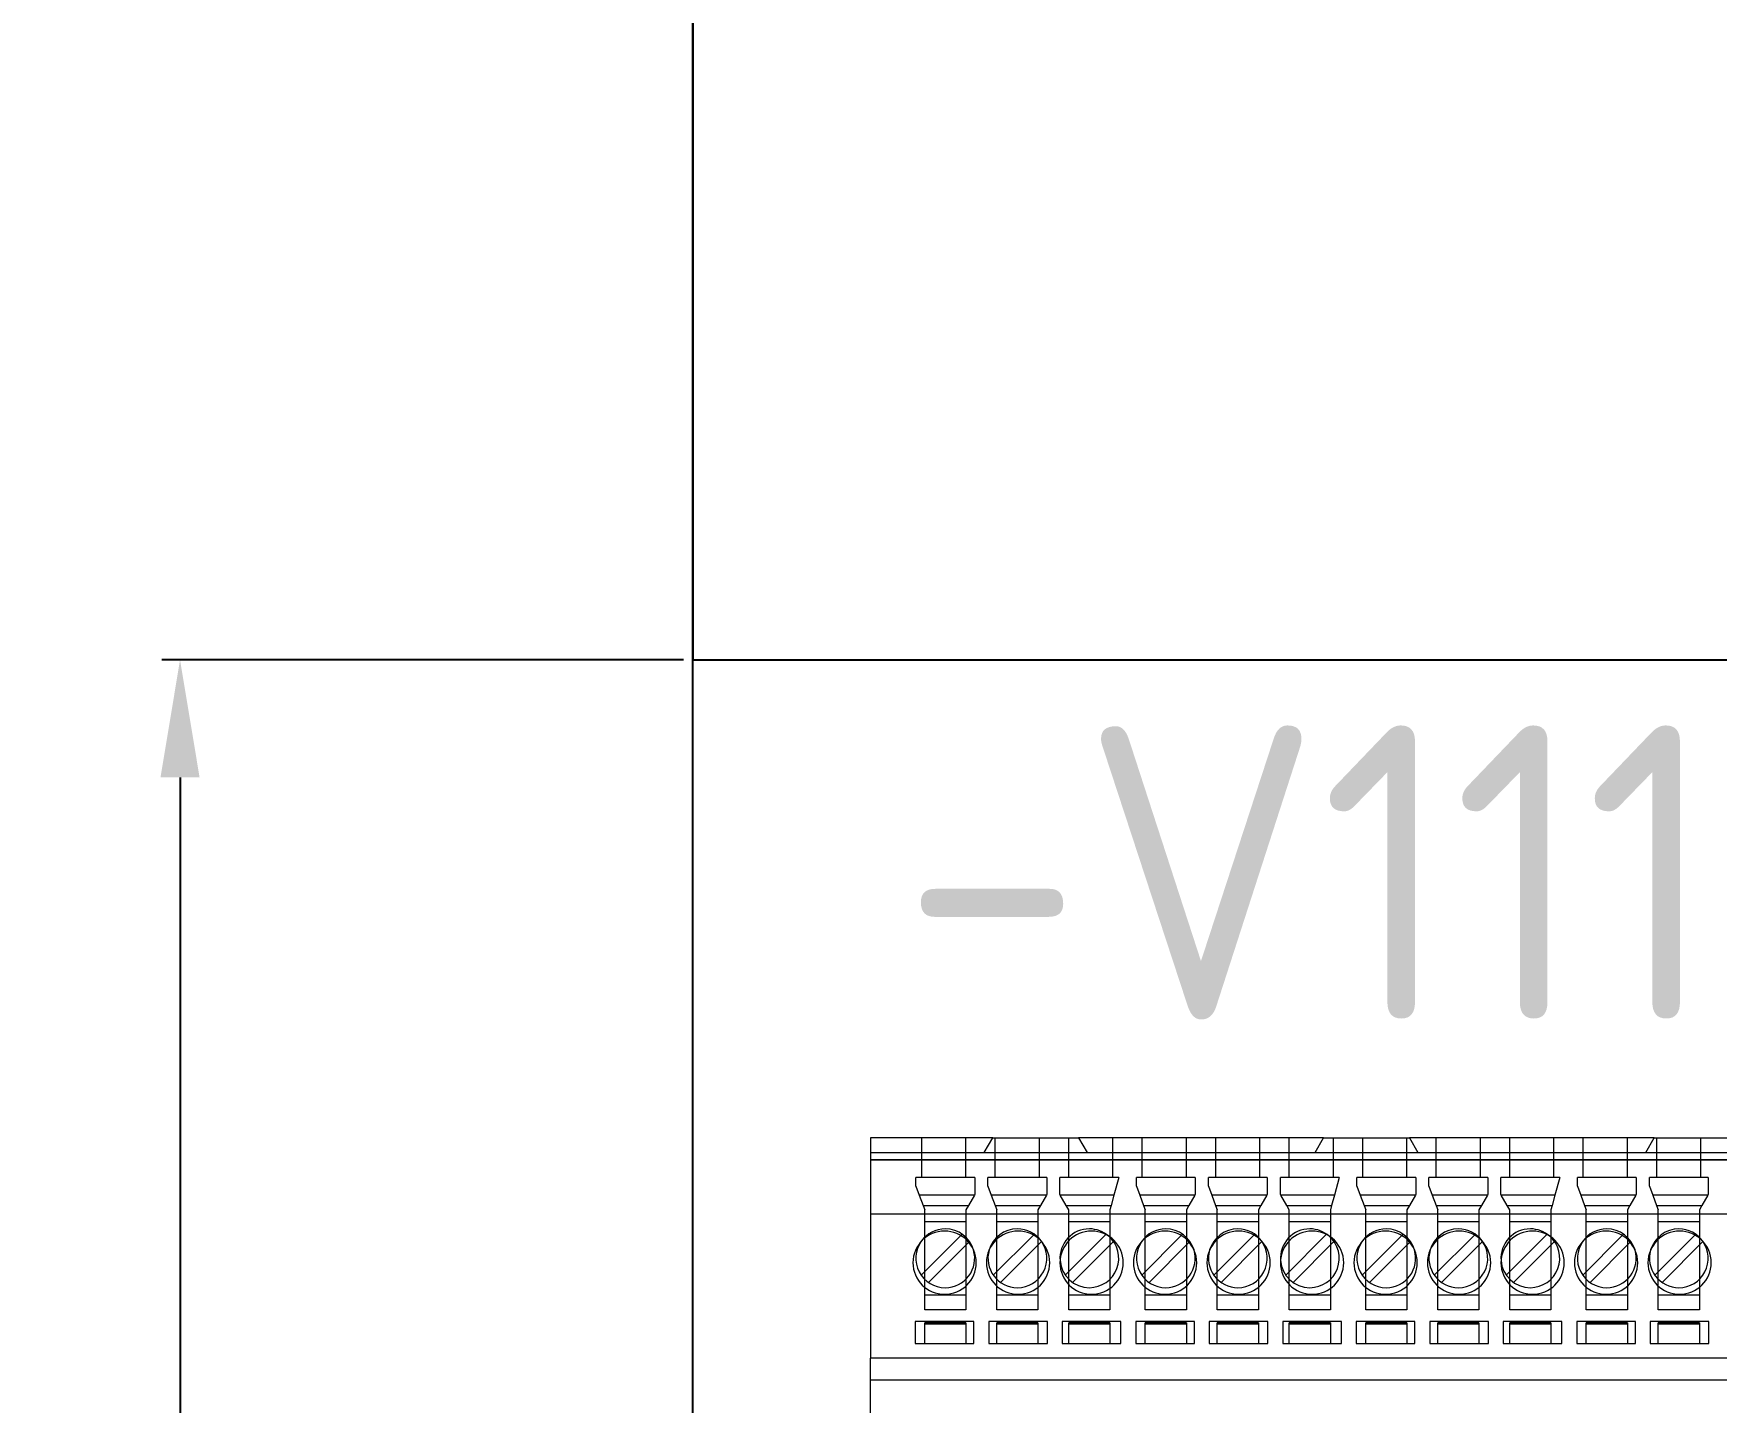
# Model space of a CAD drawing. Header units: millimetres. Extents: x 42151 to 59780, y 37376 to 44547.
# Drawn here: x 47088.7 to 47203.2, y 43234.2 to 43327.3 of the extents above; entities that cross this region are included whole.
import ezdxf
from ezdxf.enums import TextEntityAlignment as Align

# ---------------------------------------------------------------- set-up
doc = ezdxf.new("R2010")
doc.units = ezdxf.units.MM
doc.set_wipeout_variables(frame=1)
doc.layers.add('! NO PLOT !', color=7, linetype='Continuous', true_color=0xff75dd, plot=False)
doc.layers.add('000-PI-Oprema', color=30, linetype='Continuous', lineweight=5)
for name, color, linetype in [('000-PI_TEXT', 7, 'Continuous'), ('002-PI-Kabelska kanalica', 150, 'Continuous'), ('SI-Ormari', 51, 'Continuous')]:
    doc.layers.add(name, color=color, linetype=linetype)
doc.styles.add('PI0', font='isocpeur.ttf', dxfattribs={"width": 0.9})
doc.styles.get("Standard").update_dxf_attribs({"font": 'arial.ttf'})
doc.dimstyles.new('ISO-25-lb', dxfattribs={"dimtxt": 8, "dimasz": 8, "dimexe": 1.25, "dimexo": 0.625, "dimtad": 1, "dimtxsty": 'Standard', "dimcen": 5, "dimadec": 0, "dimazin": 0, "dimtfac": 1, "dimtmove": 0, "dimatfit": 3, "dimfxl": 1, "dimarcsym": 0})

# ---------------------------------------------------------------- blocks, each defined once
blk = doc.blocks.new('*U136')
at = {"layer": '002-PI-Kabelska kanalica'}
blk.add_line((60, -100), (60, 1630), dxfattribs=at)
blk = doc.blocks.new('*D103')
at = {"layer": '! NO PLOT !', "color": 0, "linetype": 'Continuous', "lineweight": -2, "ltscale": 0.25, "transparency": 16777216}
for p, q in [((47132.9, 43284.75), (47097.39, 43284.75)), ((47098.64, 43276.75), (47098.64, 43152.75)), ((47132.9, 43144.75), (47097.39, 43144.75))]:
    blk.add_line(p, q, dxfattribs=at)
at = {"layer": '! NO PLOT !', "color": 0, "ltscale": 0.25, "transparency": 16777216}
for points in [[(47097.31, 43276.75), (47099.97, 43276.75), (47098.64, 43284.75)], [(47097.31, 43152.75), (47099.97, 43152.75), (47098.64, 43144.75)]]:
    blk.add_solid(points, dxfattribs=at)
at = {"layer": 'Defpoints', "color": 0, "ltscale": 0.25, "transparency": 16777216}
for p in [(47133.53, 43284.75), (47098.64, 43144.75), (47133.53, 43144.75)]:
    blk.add_point(p, dxfattribs=at)
at = {"layer": '! NO PLOT !', "color": 0, "ltscale": 0.25, "transparency": 16777216, "insert": (47093.93, 43214.75), "char_height": 8, "attachment_point": 5, "rotation": 90}
blk.add_mtext('140', dxfattribs=at)
blk = doc.blocks.new('*U137')
at = {"layer": '002-PI-Kabelska kanalica'}
for p, q in [((40, -100), (40, 519)), ((-20, -100), (40, -100))]:
    blk.add_line(p, q, dxfattribs=at)
blk = doc.blocks.new('2954934 - phoenix contact')
blk.add_wipeout([(48846.96, 45365.19), (48936.96, 45365.19), (48936.96, 45290.19), (48895.96, 45290.19), (48895.96, 45287.69), (48887.96, 45287.69), (48887.96, 45290.19), (48846.96, 45290.19)])
at = {"layer": '000-PI-Oprema', "ltscale": 0.25}
for p, q in [((48846.96, 45365.19), (48846.96, 45364.19)), ((48846.96, 45365.19), (48846.96, 45365.19)), ((48855.29, 45365.19), (48846.96, 45365.19)), ((48850.46, 45365.19), (48850.46, 45365.19)), ((48850.46, 45362.49), (48850.46, 45365.19)), ((48853.46, 45365.19), (48853.46, 45365.19)), ((48853.46, 45362.49), (48853.46, 45365.19)), ((48854.71, 45364.19), (48855.29, 45365.19)), ((48855.29, 45365.19), (48855.29, 45365.19)), ((48855.29, 45365.19), (48861.13, 45365.19)), ((48855.46, 45365.19), (48855.46, 45365.19)), ((48855.46, 45362.49), (48855.46, 45365.19)), ((48858.46, 45365.19), (48858.46, 45365.19)), ((48858.46, 45362.49), (48858.46, 45365.19)), ((48860.46, 45365.19), (48860.46, 45365.19)), ((48860.46, 45362.49), (48860.46, 45365.19)), ((48861.13, 45365.19), (48861.13, 45365.19)), ((48877.79, 45365.19), (48861.13, 45365.19)), ((48861.13, 45365.19), (48861.71, 45364.19)), ((48863.46, 45365.19), (48863.46, 45365.19)), ((48863.46, 45362.49), (48863.46, 45365.19)), ((48865.46, 45365.19), (48865.46, 45365.19)), ((48865.46, 45362.49), (48865.46, 45365.19)), ((48868.46, 45365.19), (48868.46, 45365.19)), ((48868.46, 45362.49), (48868.46, 45365.19)), ((48870.46, 45365.19), (48870.46, 45365.19)), ((48870.46, 45362.49), (48870.46, 45365.19)), ((48873.46, 45365.19), (48873.46, 45365.19)), ((48873.46, 45362.49), (48873.46, 45365.19)), ((48875.46, 45365.19), (48875.46, 45365.19)), ((48875.46, 45362.49), (48875.46, 45365.19)), ((48877.21, 45364.19), (48877.79, 45365.19)), ((48877.79, 45365.19), (48877.79, 45365.19)), ((48877.79, 45365.19), (48883.63, 45365.19)), ((48878.46, 45365.19), (48878.46, 45365.19)), ((48878.46, 45362.49), (48878.46, 45365.19)), ((48880.46, 45365.19), (48880.46, 45365.19)), ((48880.46, 45362.49), (48880.46, 45365.19)), ((48883.46, 45365.19), (48883.46, 45365.19)), ((48883.46, 45362.49), (48883.46, 45365.19)), ((48883.63, 45365.19), (48883.63, 45365.19)), ((48900.29, 45365.19), (48883.63, 45365.19)), ((48883.63, 45365.19), (48884.21, 45364.19)), ((48885.46, 45365.19), (48885.46, 45365.19)), ((48885.46, 45362.49), (48885.46, 45365.19)), ((48888.46, 45365.19), (48888.46, 45365.19)), ((48888.46, 45362.49), (48888.46, 45365.19)), ((48890.46, 45365.19), (48890.46, 45365.19)), ((48890.46, 45362.49), (48890.46, 45365.19)), ((48893.46, 45365.19), (48893.46, 45365.19)), ((48893.46, 45362.49), (48893.46, 45365.19)), ((48895.46, 45365.19), (48895.46, 45365.19)), ((48895.46, 45362.49), (48895.46, 45365.19)), ((48898.46, 45365.19), (48898.46, 45365.19)), ((48898.46, 45362.49), (48898.46, 45365.19)), ((48899.71, 45364.19), (48900.29, 45365.19)), ((48900.29, 45365.19), (48900.29, 45365.19)), ((48900.29, 45365.19), (48906.13, 45365.19)), ((48900.46, 45365.19), (48900.46, 45365.19)), ((48900.46, 45362.49), (48900.46, 45365.19)), ((48903.46, 45365.19), (48903.46, 45365.19)), ((48903.46, 45362.49), (48903.46, 45365.19)), ((48846.96, 45364.19), (48846.96, 45363.69)), ((48846.96, 45364.19), (48846.96, 45364.19)), ((48846.96, 45364.19), (48936.96, 45364.19)), ((48846.96, 45363.69), (48846.96, 45359.99)), ((48846.96, 45363.69), (48846.96, 45363.69)), ((48846.96, 45363.69), (48936.96, 45363.69)), ((48846.96, 45363.69), (48936.96, 45363.69)), ((48936.96, 45363.69), (48846.96, 45363.69)), ((48854.71, 45364.19), (48854.71, 45364.19)), ((48861.71, 45364.19), (48861.71, 45364.19)), ((48877.21, 45364.19), (48877.21, 45364.19)), ((48884.21, 45364.19), (48884.21, 45364.19)), ((48899.71, 45364.19), (48899.71, 45364.19)), ((48850.06, 45361.89), (48850.06, 45362.49)), ((48850.46, 45362.49), (48850.06, 45362.49)), ((48850.06, 45362.49), (48850.06, 45362.49)), ((48853.46, 45362.49), (48850.46, 45362.49)), ((48850.46, 45362.49), (48850.46, 45362.49)), ((48850.46, 45362.49), (48850.46, 45362.49)), ((48850.46, 45362.49), (48850.46, 45362.49)), ((48853.46, 45362.49), (48853.46, 45362.49)), ((48854.06, 45362.49), (48853.46, 45362.49)), ((48853.46, 45362.49), (48853.46, 45362.49)), ((48853.46, 45362.49), (48853.46, 45362.49)), ((48854.06, 45362.49), (48854.06, 45361.33)), ((48854.06, 45362.49), (48854.06, 45362.49)), ((48854.96, 45361.89), (48854.96, 45362.49)), ((48855.46, 45362.49), (48854.96, 45362.49)), ((48854.96, 45362.49), (48854.96, 45362.49)), ((48855.46, 45362.49), (48855.46, 45362.49)), ((48858.46, 45362.49), (48855.46, 45362.49)), ((48855.46, 45362.49), (48855.46, 45362.49)), ((48855.46, 45362.49), (48855.46, 45362.49)), ((48858.46, 45362.49), (48858.46, 45362.49)), ((48858.96, 45362.49), (48858.46, 45362.49)), ((48858.46, 45362.49), (48858.46, 45362.49)), ((48858.46, 45362.49), (48858.46, 45362.49)), ((48858.96, 45362.49), (48858.96, 45361.33)), ((48858.96, 45362.49), (48858.96, 45362.49)), ((48859.86, 45361.33), (48859.86, 45362.49)), ((48860.46, 45362.49), (48859.86, 45362.49)), ((48859.86, 45362.49), (48859.86, 45362.49)), ((48860.46, 45362.49), (48860.46, 45362.49)), ((48863.46, 45362.49), (48860.46, 45362.49)), ((48860.46, 45362.49), (48860.46, 45362.49)), ((48860.46, 45362.49), (48860.46, 45362.49)), ((48863.46, 45362.49), (48863.46, 45362.49)), ((48863.86, 45362.49), (48863.46, 45362.49)), ((48863.46, 45362.49), (48863.46, 45362.49)), ((48863.46, 45362.49), (48863.46, 45362.49)), ((48863.86, 45362.49), (48863.53, 45361.29)), ((48863.86, 45362.49), (48863.86, 45362.49)), ((48865.06, 45361.89), (48865.06, 45362.49)), ((48865.46, 45362.49), (48865.06, 45362.49)), ((48865.06, 45362.49), (48865.06, 45362.49)), ((48865.46, 45362.49), (48865.46, 45362.49)), ((48865.46, 45362.49), (48865.46, 45362.49)), ((48868.46, 45362.49), (48865.46, 45362.49)), ((48865.46, 45362.49), (48865.46, 45362.49)), ((48868.46, 45362.49), (48868.46, 45362.49)), ((48869.06, 45362.49), (48868.46, 45362.49)), ((48868.46, 45362.49), (48868.46, 45362.49)), ((48868.46, 45362.49), (48868.46, 45362.49)), ((48869.06, 45362.49), (48869.06, 45361.33)), ((48869.06, 45362.49), (48869.06, 45362.49)), ((48869.96, 45361.89), (48869.96, 45362.49)), ((48870.46, 45362.49), (48869.96, 45362.49)), ((48869.96, 45362.49), (48869.96, 45362.49)), ((48870.46, 45362.49), (48870.46, 45362.49)), ((48870.46, 45362.49), (48870.46, 45362.49)), ((48873.46, 45362.49), (48870.46, 45362.49)), ((48870.46, 45362.49), (48870.46, 45362.49)), ((48873.46, 45362.49), (48873.46, 45362.49)), ((48873.96, 45362.49), (48873.46, 45362.49)), ((48873.46, 45362.49), (48873.46, 45362.49)), ((48873.46, 45362.49), (48873.46, 45362.49)), ((48873.96, 45362.49), (48873.96, 45361.33)), ((48873.96, 45362.49), (48873.96, 45362.49)), ((48874.86, 45361.33), (48874.86, 45362.49)), ((48875.46, 45362.49), (48874.86, 45362.49)), ((48874.86, 45362.49), (48874.86, 45362.49)), ((48875.46, 45362.49), (48875.46, 45362.49)), ((48875.46, 45362.49), (48875.46, 45362.49)), ((48878.46, 45362.49), (48875.46, 45362.49)), ((48875.46, 45362.49), (48875.46, 45362.49)), ((48878.46, 45362.49), (48878.46, 45362.49)), ((48878.86, 45362.49), (48878.46, 45362.49)), ((48878.46, 45362.49), (48878.46, 45362.49)), ((48878.46, 45362.49), (48878.46, 45362.49)), ((48878.86, 45362.49), (48878.53, 45361.29)), ((48878.86, 45362.49), (48878.86, 45362.49)), ((48880.06, 45361.89), (48880.06, 45362.49)), ((48880.46, 45362.49), (48880.06, 45362.49)), ((48880.06, 45362.49), (48880.06, 45362.49)), ((48883.46, 45362.49), (48880.46, 45362.49)), ((48880.46, 45362.49), (48880.46, 45362.49)), ((48880.46, 45362.49), (48880.46, 45362.49)), ((48880.46, 45362.49), (48880.46, 45362.49)), ((48883.46, 45362.49), (48883.46, 45362.49)), ((48884.06, 45362.49), (48883.46, 45362.49)), ((48883.46, 45362.49), (48883.46, 45362.49)), ((48883.46, 45362.49), (48883.46, 45362.49)), ((48884.06, 45362.49), (48884.06, 45361.33)), ((48884.06, 45362.49), (48884.06, 45362.49)), ((48884.96, 45361.89), (48884.96, 45362.49)), ((48885.46, 45362.49), (48884.96, 45362.49)), ((48884.96, 45362.49), (48884.96, 45362.49)), ((48885.46, 45362.49), (48885.46, 45362.49)), ((48885.46, 45362.49), (48885.46, 45362.49)), ((48888.46, 45362.49), (48885.46, 45362.49)), ((48885.46, 45362.49), (48885.46, 45362.49)), ((48888.46, 45362.49), (48888.46, 45362.49)), ((48888.96, 45362.49), (48888.46, 45362.49)), ((48888.46, 45362.49), (48888.46, 45362.49)), ((48888.46, 45362.49), (48888.46, 45362.49)), ((48888.96, 45362.49), (48888.96, 45361.33)), ((48888.96, 45362.49), (48888.96, 45362.49)), ((48889.86, 45361.33), (48889.86, 45362.49)), ((48890.46, 45362.49), (48889.86, 45362.49)), ((48889.86, 45362.49), (48889.86, 45362.49)), ((48890.46, 45362.49), (48890.46, 45362.49)), ((48890.46, 45362.49), (48890.46, 45362.49)), ((48893.46, 45362.49), (48890.46, 45362.49)), ((48890.46, 45362.49), (48890.46, 45362.49)), ((48893.46, 45362.49), (48893.46, 45362.49)), ((48893.86, 45362.49), (48893.46, 45362.49)), ((48893.46, 45362.49), (48893.46, 45362.49)), ((48893.46, 45362.49), (48893.46, 45362.49)), ((48893.86, 45362.49), (48893.53, 45361.29)), ((48893.86, 45362.49), (48893.86, 45362.49)), ((48895.06, 45361.89), (48895.06, 45362.49)), ((48895.46, 45362.49), (48895.06, 45362.49)), ((48895.06, 45362.49), (48895.06, 45362.49)), ((48895.46, 45362.49), (48895.46, 45362.49)), ((48898.46, 45362.49), (48895.46, 45362.49)), ((48895.46, 45362.49), (48895.46, 45362.49)), ((48895.46, 45362.49), (48895.46, 45362.49)), ((48898.46, 45362.49), (48898.46, 45362.49)), ((48899.06, 45362.49), (48898.46, 45362.49)), ((48898.46, 45362.49), (48898.46, 45362.49)), ((48898.46, 45362.49), (48898.46, 45362.49)), ((48899.06, 45362.49), (48899.06, 45361.33)), ((48899.06, 45362.49), (48899.06, 45362.49)), ((48899.96, 45361.89), (48899.96, 45362.49)), ((48900.46, 45362.49), (48899.96, 45362.49)), ((48899.96, 45362.49), (48899.96, 45362.49)), ((48900.46, 45362.49), (48900.46, 45362.49)), ((48900.46, 45362.49), (48900.46, 45362.49)), ((48903.46, 45362.49), (48900.46, 45362.49)), ((48900.46, 45362.49), (48900.46, 45362.49)), ((48903.46, 45362.49), (48903.46, 45362.49)), ((48903.96, 45362.49), (48903.46, 45362.49)), ((48903.46, 45362.49), (48903.46, 45362.49)), ((48903.46, 45362.49), (48903.46, 45362.49)), ((48903.96, 45362.49), (48903.96, 45361.33)), ((48903.96, 45362.49), (48903.96, 45362.49)), ((48850.06, 45361.89), (48850.29, 45361.29)), ((48850.06, 45361.89), (48850.06, 45361.89)), ((48854.04, 45361.29), (48850.29, 45361.29)), ((48850.29, 45361.29), (48850.29, 45361.29)), ((48850.29, 45361.29), (48850.55, 45360.59)), ((48854.04, 45361.29), (48853.63, 45360.59)), ((48854.06, 45361.33), (48854.04, 45361.29)), ((48854.04, 45361.29), (48854.04, 45361.29)), ((48854.06, 45361.33), (48854.06, 45361.33)), ((48854.96, 45361.89), (48855.19, 45361.29)), ((48854.96, 45361.89), (48854.96, 45361.89)), ((48855.19, 45361.29), (48855.45, 45360.59)), ((48855.19, 45361.29), (48855.19, 45361.29)), ((48858.94, 45361.29), (48855.19, 45361.29)), ((48858.94, 45361.29), (48858.53, 45360.59)), ((48858.96, 45361.33), (48858.94, 45361.29)), ((48858.94, 45361.29), (48858.94, 45361.29)), ((48858.96, 45361.33), (48858.96, 45361.33)), ((48859.86, 45361.33), (48859.88, 45361.29)), ((48859.86, 45361.33), (48859.86, 45361.33)), ((48863.53, 45361.29), (48859.88, 45361.29)), ((48860.29, 45360.59), (48859.88, 45361.29)), ((48859.88, 45361.29), (48859.88, 45361.29)), ((48863.53, 45361.29), (48863.34, 45360.59)), ((48863.53, 45361.29), (48863.53, 45361.29)), ((48865.06, 45361.89), (48865.29, 45361.29)), ((48865.06, 45361.89), (48865.06, 45361.89)), ((48865.29, 45361.29), (48865.55, 45360.59)), ((48865.29, 45361.29), (48865.29, 45361.29)), ((48869.04, 45361.29), (48865.29, 45361.29)), ((48869.04, 45361.29), (48868.63, 45360.59)), ((48869.06, 45361.33), (48869.04, 45361.29)), ((48869.04, 45361.29), (48869.04, 45361.29)), ((48869.06, 45361.33), (48869.06, 45361.33)), ((48869.96, 45361.89), (48870.19, 45361.29)), ((48869.96, 45361.89), (48869.96, 45361.89)), ((48870.19, 45361.29), (48870.45, 45360.59)), ((48870.19, 45361.29), (48870.19, 45361.29)), ((48873.94, 45361.29), (48870.19, 45361.29)), ((48873.94, 45361.29), (48873.53, 45360.59)), ((48873.96, 45361.33), (48873.94, 45361.29)), ((48873.94, 45361.29), (48873.94, 45361.29)), ((48873.96, 45361.33), (48873.96, 45361.33)), ((48874.86, 45361.33), (48874.88, 45361.29)), ((48874.86, 45361.33), (48874.86, 45361.33)), ((48878.53, 45361.29), (48874.88, 45361.29)), ((48875.29, 45360.59), (48874.88, 45361.29)), ((48874.88, 45361.29), (48874.88, 45361.29)), ((48878.53, 45361.29), (48878.34, 45360.59)), ((48878.53, 45361.29), (48878.53, 45361.29)), ((48880.06, 45361.89), (48880.29, 45361.29)), ((48880.06, 45361.89), (48880.06, 45361.89)), ((48884.04, 45361.29), (48880.29, 45361.29)), ((48880.29, 45361.29), (48880.29, 45361.29)), ((48880.29, 45361.29), (48880.55, 45360.59)), ((48884.04, 45361.29), (48883.63, 45360.59)), ((48884.06, 45361.33), (48884.04, 45361.29)), ((48884.04, 45361.29), (48884.04, 45361.29)), ((48884.06, 45361.33), (48884.06, 45361.33)), ((48884.96, 45361.89), (48885.19, 45361.29)), ((48884.96, 45361.89), (48884.96, 45361.89)), ((48885.19, 45361.29), (48885.45, 45360.59)), ((48885.19, 45361.29), (48885.19, 45361.29)), ((48888.94, 45361.29), (48885.19, 45361.29)), ((48888.94, 45361.29), (48888.53, 45360.59)), ((48888.96, 45361.33), (48888.94, 45361.29)), ((48888.94, 45361.29), (48888.94, 45361.29)), ((48888.96, 45361.33), (48888.96, 45361.33)), ((48889.86, 45361.33), (48889.88, 45361.29)), ((48889.86, 45361.33), (48889.86, 45361.33)), ((48893.53, 45361.29), (48889.88, 45361.29)), ((48890.29, 45360.59), (48889.88, 45361.29)), ((48889.88, 45361.29), (48889.88, 45361.29)), ((48893.53, 45361.29), (48893.34, 45360.59)), ((48893.53, 45361.29), (48893.53, 45361.29)), ((48895.06, 45361.89), (48895.29, 45361.29)), ((48895.06, 45361.89), (48895.06, 45361.89)), ((48899.04, 45361.29), (48895.29, 45361.29)), ((48895.29, 45361.29), (48895.29, 45361.29)), ((48895.29, 45361.29), (48895.55, 45360.59)), ((48899.04, 45361.29), (48898.63, 45360.59)), ((48899.06, 45361.33), (48899.04, 45361.29)), ((48899.04, 45361.29), (48899.04, 45361.29)), ((48899.06, 45361.33), (48899.06, 45361.33)), ((48899.96, 45361.89), (48900.19, 45361.29)), ((48899.96, 45361.89), (48899.96, 45361.89)), ((48900.19, 45361.29), (48900.45, 45360.59)), ((48900.19, 45361.29), (48900.19, 45361.29)), ((48903.94, 45361.29), (48900.19, 45361.29)), ((48903.94, 45361.29), (48903.53, 45360.59)), ((48903.96, 45361.33), (48903.94, 45361.29)), ((48903.94, 45361.29), (48903.94, 45361.29)), ((48903.96, 45361.33), (48903.96, 45361.33)), ((48850.55, 45360.59), (48850.66, 45360.29)), ((48850.55, 45360.59), (48853.63, 45360.59)), ((48850.66, 45360.29), (48850.66, 45360.29)), ((48850.66, 45359.49), (48850.66, 45360.29)), ((48853.63, 45360.59), (48853.46, 45360.29)), ((48853.46, 45360.29), (48853.46, 45359.49)), ((48853.46, 45360.29), (48853.46, 45360.29)), ((48855.45, 45360.59), (48855.56, 45360.29)), ((48855.45, 45360.59), (48858.53, 45360.59)), ((48855.56, 45359.49), (48855.56, 45360.29)), ((48855.56, 45360.29), (48855.56, 45360.29)), ((48858.53, 45360.59), (48858.36, 45360.29)), ((48858.36, 45360.29), (48858.36, 45359.49)), ((48858.36, 45360.29), (48858.36, 45360.29)), ((48860.46, 45360.29), (48860.29, 45360.59)), ((48860.29, 45360.59), (48863.34, 45360.59)), ((48860.46, 45360.29), (48860.46, 45360.29)), ((48860.46, 45359.49), (48860.46, 45360.29)), ((48863.34, 45360.59), (48863.26, 45360.29)), ((48863.26, 45360.29), (48863.26, 45359.49)), ((48863.26, 45360.29), (48863.26, 45360.29)), ((48865.55, 45360.59), (48865.66, 45360.29)), ((48865.55, 45360.59), (48868.63, 45360.59)), ((48865.66, 45359.49), (48865.66, 45360.29)), ((48865.66, 45360.29), (48865.66, 45360.29)), ((48868.63, 45360.59), (48868.46, 45360.29)), ((48868.46, 45360.29), (48868.46, 45359.49)), ((48868.46, 45360.29), (48868.46, 45360.29)), ((48870.45, 45360.59), (48870.56, 45360.29)), ((48870.45, 45360.59), (48873.53, 45360.59)), ((48870.56, 45359.49), (48870.56, 45360.29)), ((48870.56, 45360.29), (48870.56, 45360.29)), ((48873.53, 45360.59), (48873.36, 45360.29)), ((48873.36, 45360.29), (48873.36, 45359.49)), ((48873.36, 45360.29), (48873.36, 45360.29)), ((48875.46, 45360.29), (48875.29, 45360.59)), ((48875.29, 45360.59), (48878.34, 45360.59)), ((48875.46, 45360.29), (48875.46, 45360.29)), ((48875.46, 45359.49), (48875.46, 45360.29)), ((48878.34, 45360.59), (48878.26, 45360.29)), ((48878.26, 45360.29), (48878.26, 45359.49)), ((48878.26, 45360.29), (48878.26, 45360.29)), ((48880.55, 45360.59), (48880.66, 45360.29)), ((48880.55, 45360.59), (48883.63, 45360.59)), ((48880.66, 45360.29), (48880.66, 45360.29)), ((48880.66, 45359.49), (48880.66, 45360.29)), ((48883.63, 45360.59), (48883.46, 45360.29)), ((48883.46, 45360.29), (48883.46, 45359.49)), ((48883.46, 45360.29), (48883.46, 45360.29)), ((48885.45, 45360.59), (48885.56, 45360.29)), ((48885.45, 45360.59), (48888.53, 45360.59)), ((48885.56, 45359.49), (48885.56, 45360.29)), ((48885.56, 45360.29), (48885.56, 45360.29)), ((48888.53, 45360.59), (48888.36, 45360.29)), ((48888.36, 45360.29), (48888.36, 45359.49)), ((48888.36, 45360.29), (48888.36, 45360.29)), ((48890.46, 45360.29), (48890.29, 45360.59)), ((48890.29, 45360.59), (48893.34, 45360.59)), ((48890.46, 45360.29), (48890.46, 45360.29)), ((48890.46, 45359.49), (48890.46, 45360.29)), ((48893.34, 45360.59), (48893.26, 45360.29)), ((48893.26, 45360.29), (48893.26, 45359.49)), ((48893.26, 45360.29), (48893.26, 45360.29)), ((48895.55, 45360.59), (48895.66, 45360.29)), ((48895.55, 45360.59), (48898.63, 45360.59)), ((48895.66, 45360.29), (48895.66, 45360.29)), ((48895.66, 45359.49), (48895.66, 45360.29)), ((48898.63, 45360.59), (48898.46, 45360.29)), ((48898.46, 45360.29), (48898.46, 45359.49)), ((48898.46, 45360.29), (48898.46, 45360.29)), ((48900.45, 45360.59), (48900.56, 45360.29)), ((48900.45, 45360.59), (48903.53, 45360.59)), ((48900.56, 45359.49), (48900.56, 45360.29)), ((48900.56, 45360.29), (48900.56, 45360.29)), ((48903.53, 45360.59), (48903.36, 45360.29)), ((48903.36, 45360.29), (48903.36, 45359.49)), ((48903.36, 45360.29), (48903.36, 45360.29)), ((48846.96, 45359.99), (48846.96, 45350.19)), ((48936.96, 45359.99), (48846.96, 45359.99)), ((48850.66, 45359.49), (48850.66, 45359.49)), ((48850.66, 45359.49), (48853.46, 45359.49)), ((48850.66, 45354.49), (48850.66, 45359.49)), ((48852.06, 45358.99), (48852.06, 45358.99)), ((48853.46, 45359.49), (48853.46, 45359.49)), ((48853.46, 45359.49), (48853.46, 45354.49)), ((48855.56, 45359.49), (48858.36, 45359.49)), ((48855.56, 45354.49), (48855.56, 45359.49)), ((48855.56, 45359.49), (48855.56, 45359.49)), ((48856.96, 45358.99), (48856.96, 45358.99)), ((48858.36, 45359.49), (48858.36, 45354.49)), ((48858.36, 45359.49), (48858.36, 45359.49)), ((48860.46, 45359.49), (48863.26, 45359.49)), ((48860.46, 45359.49), (48860.46, 45359.49)), ((48860.46, 45354.49), (48860.46, 45359.49)), ((48861.86, 45358.99), (48861.86, 45358.99)), ((48863.26, 45359.49), (48863.26, 45359.49)), ((48863.26, 45359.49), (48863.26, 45354.49)), ((48865.66, 45359.49), (48868.46, 45359.49)), ((48865.66, 45354.49), (48865.66, 45359.49)), ((48865.66, 45359.49), (48865.66, 45359.49)), ((48867.06, 45358.99), (48867.06, 45358.99)), ((48868.46, 45359.49), (48868.46, 45354.49)), ((48868.46, 45359.49), (48868.46, 45359.49)), ((48870.56, 45359.49), (48873.36, 45359.49)), ((48870.56, 45354.49), (48870.56, 45359.49)), ((48870.56, 45359.49), (48870.56, 45359.49)), ((48871.96, 45358.99), (48871.96, 45358.99)), ((48873.36, 45359.49), (48873.36, 45354.49)), ((48873.36, 45359.49), (48873.36, 45359.49)), ((48875.46, 45359.49), (48878.26, 45359.49)), ((48875.46, 45359.49), (48875.46, 45359.49)), ((48875.46, 45354.49), (48875.46, 45359.49)), ((48876.86, 45358.99), (48876.86, 45358.99)), ((48878.26, 45359.49), (48878.26, 45359.49)), ((48878.26, 45359.49), (48878.26, 45354.49)), ((48880.66, 45359.49), (48880.66, 45359.49)), ((48880.66, 45359.49), (48883.46, 45359.49)), ((48880.66, 45354.49), (48880.66, 45359.49)), ((48882.06, 45358.99), (48882.06, 45358.99)), ((48883.46, 45359.49), (48883.46, 45359.49)), ((48883.46, 45359.49), (48883.46, 45354.49)), ((48885.56, 45359.49), (48888.36, 45359.49)), ((48885.56, 45354.49), (48885.56, 45359.49)), ((48885.56, 45359.49), (48885.56, 45359.49)), ((48886.96, 45358.99), (48886.96, 45358.99)), ((48888.36, 45359.49), (48888.36, 45354.49)), ((48888.36, 45359.49), (48888.36, 45359.49)), ((48890.46, 45359.49), (48893.26, 45359.49)), ((48890.46, 45359.49), (48890.46, 45359.49)), ((48890.46, 45354.49), (48890.46, 45359.49)), ((48891.86, 45358.99), (48891.86, 45358.99)), ((48893.26, 45359.49), (48893.26, 45359.49)), ((48893.26, 45359.49), (48893.26, 45354.49)), ((48895.66, 45359.49), (48895.66, 45359.49)), ((48895.66, 45359.49), (48898.46, 45359.49)), ((48895.66, 45354.49), (48895.66, 45359.49)), ((48897.06, 45358.99), (48897.06, 45358.99)), ((48898.46, 45359.49), (48898.46, 45359.49)), ((48898.46, 45359.49), (48898.46, 45354.49)), ((48900.56, 45359.49), (48903.36, 45359.49)), ((48900.56, 45354.49), (48900.56, 45359.49)), ((48900.56, 45359.49), (48900.56, 45359.49)), ((48901.96, 45358.99), (48901.96, 45358.99)), ((48903.36, 45359.49), (48903.36, 45354.49)), ((48903.36, 45359.49), (48903.36, 45359.49)), ((48853.11, 45358.54), (48850.42, 45355.85)), ((48850.92, 45355.35), (48853.65, 45358.08)), ((48852.01, 45358.84), (48852.01, 45358.84)), ((48853.21, 45358.63), (48853.11, 45358.54)), ((48853.21, 45358.63), (48853.21, 45358.63)), ((48853.65, 45358.08), (48853.7, 45358.14)), ((48853.7, 45358.14), (48853.7, 45358.14)), ((48858.05, 45358.57), (48855.32, 45355.85)), ((48855.82, 45355.35), (48858.6, 45358.14)), ((48857.01, 45358.84), (48857.01, 45358.84)), ((48858.11, 45358.63), (48858.05, 45358.57)), ((48858.11, 45358.63), (48858.11, 45358.63)), ((48858.6, 45358.14), (48858.6, 45358.14)), ((48862.98, 45358.61), (48860.22, 45355.85)), ((48860.72, 45355.35), (48863.5, 45358.14)), ((48862.01, 45358.84), (48862.01, 45358.84)), ((48863.01, 45358.63), (48862.98, 45358.61)), ((48863.01, 45358.63), (48863.01, 45358.63)), ((48863.5, 45358.14), (48863.5, 45358.14)), ((48868.11, 45358.54), (48865.42, 45355.85)), ((48865.92, 45355.35), (48868.65, 45358.08)), ((48867.01, 45358.84), (48867.01, 45358.84)), ((48868.21, 45358.63), (48868.11, 45358.54)), ((48868.21, 45358.63), (48868.21, 45358.63)), ((48868.65, 45358.08), (48868.7, 45358.14)), ((48868.7, 45358.14), (48868.7, 45358.14)), ((48873.05, 45358.57), (48870.32, 45355.85)), ((48870.82, 45355.35), (48873.6, 45358.14)), ((48872.01, 45358.84), (48872.01, 45358.84)), ((48873.11, 45358.63), (48873.05, 45358.57)), ((48873.11, 45358.63), (48873.11, 45358.63)), ((48873.6, 45358.14), (48873.6, 45358.14)), ((48877.98, 45358.61), (48875.22, 45355.85)), ((48875.72, 45355.35), (48878.5, 45358.14)), ((48877.01, 45358.84), (48877.01, 45358.84)), ((48878.01, 45358.63), (48877.98, 45358.61)), ((48878.01, 45358.63), (48878.01, 45358.63)), ((48878.5, 45358.14), (48878.5, 45358.14)), ((48883.11, 45358.54), (48880.42, 45355.85)), ((48880.92, 45355.35), (48883.65, 45358.08)), ((48882.01, 45358.84), (48882.01, 45358.84)), ((48883.21, 45358.63), (48883.11, 45358.54)), ((48883.21, 45358.63), (48883.21, 45358.63)), ((48883.65, 45358.08), (48883.7, 45358.14)), ((48883.7, 45358.14), (48883.7, 45358.14)), ((48888.05, 45358.57), (48885.32, 45355.85)), ((48885.82, 45355.35), (48888.6, 45358.14)), ((48887.01, 45358.84), (48887.01, 45358.84)), ((48888.11, 45358.63), (48888.05, 45358.57)), ((48888.11, 45358.63), (48888.11, 45358.63)), ((48888.6, 45358.14), (48888.6, 45358.14)), ((48892.98, 45358.61), (48890.22, 45355.85)), ((48890.72, 45355.35), (48893.5, 45358.14)), ((48892.01, 45358.84), (48892.01, 45358.84)), ((48893.01, 45358.63), (48892.98, 45358.61)), ((48893.01, 45358.63), (48893.01, 45358.63)), ((48893.5, 45358.14), (48893.5, 45358.14)), ((48898.11, 45358.54), (48895.42, 45355.85)), ((48895.92, 45355.35), (48898.65, 45358.08)), ((48897.01, 45358.84), (48897.01, 45358.84)), ((48898.21, 45358.63), (48898.11, 45358.54)), ((48898.21, 45358.63), (48898.21, 45358.63)), ((48898.65, 45358.08), (48898.7, 45358.14)), ((48898.7, 45358.14), (48898.7, 45358.14)), ((48903.05, 45358.57), (48900.32, 45355.85)), ((48900.82, 45355.35), (48903.6, 45358.14)), ((48902.01, 45358.84), (48902.01, 45358.84)), ((48903.11, 45358.63), (48903.05, 45358.57)), ((48903.11, 45358.63), (48903.11, 45358.63)), ((48903.6, 45358.14), (48903.6, 45358.14)), ((48850.42, 45355.85), (48850.42, 45355.85)), ((48855.32, 45355.85), (48855.32, 45355.85)), ((48860.22, 45355.85), (48860.22, 45355.85)), ((48865.42, 45355.85), (48865.42, 45355.85)), ((48870.32, 45355.85), (48870.32, 45355.85)), ((48875.22, 45355.85), (48875.22, 45355.85)), ((48880.42, 45355.85), (48880.42, 45355.85)), ((48885.32, 45355.85), (48885.32, 45355.85)), ((48890.22, 45355.85), (48890.22, 45355.85)), ((48895.42, 45355.85), (48895.42, 45355.85)), ((48900.32, 45355.85), (48900.32, 45355.85)), ((48850.66, 45353.49), (48850.66, 45354.49)), ((48850.66, 45354.49), (48850.66, 45354.49)), ((48853.46, 45354.49), (48850.66, 45354.49)), ((48850.92, 45355.35), (48850.92, 45355.35)), ((48852.01, 45354.54), (48852.01, 45354.54)), ((48852.06, 45354.99), (48852.06, 45354.99)), ((48853.46, 45354.49), (48853.46, 45353.49)), ((48853.46, 45354.49), (48853.46, 45354.49)), ((48855.56, 45353.49), (48855.56, 45354.49)), ((48855.56, 45354.49), (48855.56, 45354.49)), ((48858.36, 45354.49), (48855.56, 45354.49)), ((48855.82, 45355.35), (48855.82, 45355.35)), ((48856.96, 45354.99), (48856.96, 45354.99)), ((48857.01, 45354.54), (48857.01, 45354.54)), ((48858.36, 45354.49), (48858.36, 45353.49)), ((48858.36, 45354.49), (48858.36, 45354.49)), ((48863.26, 45354.49), (48860.46, 45354.49)), ((48860.46, 45354.49), (48860.46, 45354.49)), ((48860.46, 45353.49), (48860.46, 45354.49)), ((48860.72, 45355.35), (48860.72, 45355.35)), ((48861.86, 45354.99), (48861.86, 45354.99)), ((48862.01, 45354.54), (48862.01, 45354.54)), ((48863.26, 45354.49), (48863.26, 45353.49)), ((48863.26, 45354.49), (48863.26, 45354.49)), ((48865.66, 45353.49), (48865.66, 45354.49)), ((48865.66, 45354.49), (48865.66, 45354.49)), ((48868.46, 45354.49), (48865.66, 45354.49)), ((48865.92, 45355.35), (48865.92, 45355.35)), ((48867.01, 45354.54), (48867.01, 45354.54)), ((48867.06, 45354.99), (48867.06, 45354.99)), ((48868.46, 45354.49), (48868.46, 45353.49)), ((48868.46, 45354.49), (48868.46, 45354.49)), ((48870.56, 45353.49), (48870.56, 45354.49)), ((48870.56, 45354.49), (48870.56, 45354.49)), ((48873.36, 45354.49), (48870.56, 45354.49)), ((48870.82, 45355.35), (48870.82, 45355.35)), ((48871.96, 45354.99), (48871.96, 45354.99)), ((48872.01, 45354.54), (48872.01, 45354.54)), ((48873.36, 45354.49), (48873.36, 45353.49)), ((48873.36, 45354.49), (48873.36, 45354.49)), ((48878.26, 45354.49), (48875.46, 45354.49)), ((48875.46, 45354.49), (48875.46, 45354.49)), ((48875.46, 45353.49), (48875.46, 45354.49)), ((48875.72, 45355.35), (48875.72, 45355.35)), ((48876.86, 45354.99), (48876.86, 45354.99)), ((48877.01, 45354.54), (48877.01, 45354.54)), ((48878.26, 45354.49), (48878.26, 45353.49)), ((48878.26, 45354.49), (48878.26, 45354.49)), ((48880.66, 45353.49), (48880.66, 45354.49)), ((48880.66, 45354.49), (48880.66, 45354.49)), ((48883.46, 45354.49), (48880.66, 45354.49)), ((48880.92, 45355.35), (48880.92, 45355.35)), ((48882.01, 45354.54), (48882.01, 45354.54)), ((48882.06, 45354.99), (48882.06, 45354.99)), ((48883.46, 45354.49), (48883.46, 45353.49)), ((48883.46, 45354.49), (48883.46, 45354.49)), ((48885.56, 45353.49), (48885.56, 45354.49)), ((48885.56, 45354.49), (48885.56, 45354.49)), ((48888.36, 45354.49), (48885.56, 45354.49)), ((48885.82, 45355.35), (48885.82, 45355.35)), ((48886.96, 45354.99), (48886.96, 45354.99)), ((48887.01, 45354.54), (48887.01, 45354.54)), ((48888.36, 45354.49), (48888.36, 45353.49)), ((48888.36, 45354.49), (48888.36, 45354.49)), ((48893.26, 45354.49), (48890.46, 45354.49)), ((48890.46, 45354.49), (48890.46, 45354.49)), ((48890.46, 45353.49), (48890.46, 45354.49)), ((48890.72, 45355.35), (48890.72, 45355.35)), ((48891.86, 45354.99), (48891.86, 45354.99)), ((48892.01, 45354.54), (48892.01, 45354.54)), ((48893.26, 45354.49), (48893.26, 45353.49)), ((48893.26, 45354.49), (48893.26, 45354.49)), ((48895.66, 45353.49), (48895.66, 45354.49)), ((48895.66, 45354.49), (48895.66, 45354.49)), ((48898.46, 45354.49), (48895.66, 45354.49)), ((48895.92, 45355.35), (48895.92, 45355.35)), ((48897.01, 45354.54), (48897.01, 45354.54)), ((48897.06, 45354.99), (48897.06, 45354.99)), ((48898.46, 45354.49), (48898.46, 45353.49)), ((48898.46, 45354.49), (48898.46, 45354.49)), ((48900.56, 45353.49), (48900.56, 45354.49)), ((48900.56, 45354.49), (48900.56, 45354.49)), ((48903.36, 45354.49), (48900.56, 45354.49)), ((48900.82, 45355.35), (48900.82, 45355.35)), ((48901.96, 45354.99), (48901.96, 45354.99)), ((48902.01, 45354.54), (48902.01, 45354.54)), ((48903.36, 45354.49), (48903.36, 45353.49)), ((48903.36, 45354.49), (48903.36, 45354.49)), ((48853.46, 45353.49), (48850.66, 45353.49)), ((48850.66, 45353.49), (48850.66, 45353.49)), ((48853.46, 45353.49), (48853.46, 45353.49)), ((48858.36, 45353.49), (48855.56, 45353.49)), ((48855.56, 45353.49), (48855.56, 45353.49)), ((48858.36, 45353.49), (48858.36, 45353.49)), ((48863.26, 45353.49), (48860.46, 45353.49)), ((48860.46, 45353.49), (48860.46, 45353.49)), ((48863.26, 45353.49), (48863.26, 45353.49)), ((48868.46, 45353.49), (48865.66, 45353.49)), ((48865.66, 45353.49), (48865.66, 45353.49)), ((48868.46, 45353.49), (48868.46, 45353.49)), ((48873.36, 45353.49), (48870.56, 45353.49)), ((48870.56, 45353.49), (48870.56, 45353.49)), ((48873.36, 45353.49), (48873.36, 45353.49)), ((48878.26, 45353.49), (48875.46, 45353.49)), ((48875.46, 45353.49), (48875.46, 45353.49)), ((48878.26, 45353.49), (48878.26, 45353.49)), ((48883.46, 45353.49), (48880.66, 45353.49)), ((48880.66, 45353.49), (48880.66, 45353.49)), ((48883.46, 45353.49), (48883.46, 45353.49)), ((48888.36, 45353.49), (48885.56, 45353.49)), ((48885.56, 45353.49), (48885.56, 45353.49)), ((48888.36, 45353.49), (48888.36, 45353.49)), ((48893.26, 45353.49), (48890.46, 45353.49)), ((48890.46, 45353.49), (48890.46, 45353.49)), ((48893.26, 45353.49), (48893.26, 45353.49)), ((48898.46, 45353.49), (48895.66, 45353.49)), ((48895.66, 45353.49), (48895.66, 45353.49)), ((48898.46, 45353.49), (48898.46, 45353.49)), ((48903.36, 45353.49), (48900.56, 45353.49)), ((48900.56, 45353.49), (48900.56, 45353.49)), ((48903.36, 45353.49), (48903.36, 45353.49)), ((48850.01, 45352.69), (48850.01, 45351.19)), ((48854.01, 45352.69), (48850.01, 45352.69)), ((48850.01, 45352.69), (48850.01, 45352.69)), ((48850.66, 45352.59), (48850.66, 45352.59)), ((48850.66, 45352.57), (48850.66, 45352.59)), ((48853.46, 45352.59), (48850.66, 45352.59)), ((48850.66, 45351.19), (48850.66, 45352.57)), ((48853.46, 45352.57), (48850.66, 45352.57)), ((48850.66, 45352.54), (48853.46, 45352.54)), ((48853.46, 45352.59), (48853.46, 45352.59)), ((48853.46, 45352.59), (48853.46, 45352.57)), ((48853.46, 45352.57), (48853.46, 45351.19)), ((48854.01, 45351.19), (48854.01, 45352.69)), ((48854.01, 45352.69), (48854.01, 45352.69)), ((48855.01, 45352.69), (48855.01, 45351.19)), ((48859.01, 45352.69), (48855.01, 45352.69)), ((48855.01, 45352.69), (48855.01, 45352.69)), ((48855.56, 45352.57), (48855.56, 45352.59)), ((48855.56, 45352.59), (48855.56, 45352.59)), ((48858.36, 45352.59), (48855.56, 45352.59)), ((48855.56, 45351.19), (48855.56, 45352.57)), ((48855.56, 45352.57), (48858.36, 45352.57)), ((48855.56, 45352.54), (48858.36, 45352.54)), ((48858.36, 45352.59), (48858.36, 45352.59)), ((48858.36, 45352.59), (48858.36, 45352.57)), ((48858.36, 45352.57), (48858.36, 45351.19)), ((48859.01, 45351.19), (48859.01, 45352.69)), ((48859.01, 45352.69), (48859.01, 45352.69)), ((48864.01, 45352.69), (48860.01, 45352.69)), ((48860.01, 45352.69), (48860.01, 45351.19)), ((48860.01, 45352.69), (48860.01, 45352.69)), ((48860.46, 45352.59), (48860.46, 45352.59)), ((48860.46, 45352.57), (48860.46, 45352.59)), ((48863.26, 45352.59), (48860.46, 45352.59)), ((48860.46, 45351.19), (48860.46, 45352.57)), ((48860.46, 45352.57), (48863.26, 45352.57)), ((48860.46, 45352.54), (48863.26, 45352.54)), ((48863.26, 45352.59), (48863.26, 45352.59)), ((48863.26, 45352.59), (48863.26, 45352.57)), ((48863.26, 45352.57), (48863.26, 45351.19)), ((48864.01, 45351.19), (48864.01, 45352.69)), ((48864.01, 45352.69), (48864.01, 45352.69)), ((48865.01, 45352.69), (48865.01, 45351.19)), ((48869.01, 45352.69), (48865.01, 45352.69)), ((48865.01, 45352.69), (48865.01, 45352.69)), ((48865.66, 45352.59), (48865.66, 45352.59)), ((48865.66, 45352.57), (48865.66, 45352.59)), ((48868.46, 45352.59), (48865.66, 45352.59)), ((48865.66, 45351.19), (48865.66, 45352.57)), ((48865.66, 45352.57), (48868.46, 45352.57)), ((48865.66, 45352.54), (48868.46, 45352.54)), ((48868.46, 45352.59), (48868.46, 45352.59)), ((48868.46, 45352.59), (48868.46, 45352.57)), ((48868.46, 45352.57), (48868.46, 45351.19)), ((48869.01, 45351.19), (48869.01, 45352.69)), ((48869.01, 45352.69), (48869.01, 45352.69)), ((48874.01, 45352.69), (48870.01, 45352.69)), ((48870.01, 45352.69), (48870.01, 45351.19)), ((48870.01, 45352.69), (48870.01, 45352.69)), ((48870.56, 45352.59), (48870.56, 45352.59)), ((48873.36, 45352.59), (48870.56, 45352.59)), ((48870.56, 45352.57), (48870.56, 45352.59)), ((48870.56, 45351.19), (48870.56, 45352.57)), ((48870.56, 45352.57), (48873.36, 45352.57)), ((48870.56, 45352.54), (48873.36, 45352.54)), ((48873.36, 45352.59), (48873.36, 45352.59)), ((48873.36, 45352.59), (48873.36, 45352.57)), ((48873.36, 45352.57), (48873.36, 45351.19)), ((48874.01, 45351.19), (48874.01, 45352.69)), ((48874.01, 45352.69), (48874.01, 45352.69)), ((48875.01, 45352.69), (48875.01, 45351.19)), ((48879.01, 45352.69), (48875.01, 45352.69)), ((48875.01, 45352.69), (48875.01, 45352.69)), ((48875.46, 45352.59), (48875.46, 45352.59)), ((48875.46, 45352.57), (48875.46, 45352.59)), ((48878.26, 45352.59), (48875.46, 45352.59)), ((48875.46, 45351.19), (48875.46, 45352.57)), ((48875.46, 45352.57), (48878.26, 45352.57)), ((48875.46, 45352.54), (48878.26, 45352.54)), ((48878.26, 45352.59), (48878.26, 45352.59)), ((48878.26, 45352.59), (48878.26, 45352.57)), ((48878.26, 45352.57), (48878.26, 45351.19)), ((48879.01, 45351.19), (48879.01, 45352.69)), ((48879.01, 45352.69), (48879.01, 45352.69)), ((48880.01, 45352.69), (48880.01, 45351.19)), ((48884.01, 45352.69), (48880.01, 45352.69)), ((48880.01, 45352.69), (48880.01, 45352.69)), ((48880.66, 45352.59), (48880.66, 45352.59)), ((48880.66, 45352.57), (48880.66, 45352.59)), ((48883.46, 45352.59), (48880.66, 45352.59)), ((48880.66, 45351.19), (48880.66, 45352.57)), ((48880.66, 45352.57), (48883.46, 45352.57)), ((48880.66, 45352.54), (48883.46, 45352.54)), ((48883.46, 45352.59), (48883.46, 45352.59)), ((48883.46, 45352.59), (48883.46, 45352.57)), ((48883.46, 45352.57), (48883.46, 45351.19)), ((48884.01, 45351.19), (48884.01, 45352.69)), ((48884.01, 45352.69), (48884.01, 45352.69)), ((48889.01, 45352.69), (48885.01, 45352.69)), ((48885.01, 45352.69), (48885.01, 45351.19)), ((48885.01, 45352.69), (48885.01, 45352.69)), ((48885.56, 45352.57), (48885.56, 45352.59)), ((48885.56, 45352.59), (48885.56, 45352.59)), ((48888.36, 45352.59), (48885.56, 45352.59)), ((48885.56, 45351.19), (48885.56, 45352.57)), ((48885.56, 45352.57), (48888.36, 45352.57)), ((48885.56, 45352.54), (48888.36, 45352.54)), ((48888.36, 45352.59), (48888.36, 45352.59)), ((48888.36, 45352.59), (48888.36, 45352.57)), ((48888.36, 45352.57), (48888.36, 45351.19)), ((48889.01, 45351.19), (48889.01, 45352.69)), ((48889.01, 45352.69), (48889.01, 45352.69)), ((48890.01, 45352.69), (48890.01, 45351.19)), ((48894.01, 45352.69), (48890.01, 45352.69)), ((48890.01, 45352.69), (48890.01, 45352.69)), ((48890.46, 45352.59), (48890.46, 45352.59)), ((48890.46, 45352.57), (48890.46, 45352.59)), ((48893.26, 45352.59), (48890.46, 45352.59)), ((48890.46, 45351.19), (48890.46, 45352.57)), ((48890.46, 45352.57), (48893.26, 45352.57)), ((48890.46, 45352.54), (48893.26, 45352.54)), ((48893.26, 45352.59), (48893.26, 45352.59)), ((48893.26, 45352.59), (48893.26, 45352.57)), ((48893.26, 45352.57), (48893.26, 45351.19)), ((48894.01, 45351.19), (48894.01, 45352.69)), ((48894.01, 45352.69), (48894.01, 45352.69)), ((48899.01, 45352.69), (48895.01, 45352.69)), ((48895.01, 45352.69), (48895.01, 45351.19)), ((48895.01, 45352.69), (48895.01, 45352.69)), ((48895.66, 45352.59), (48895.66, 45352.59)), ((48895.66, 45352.57), (48895.66, 45352.59)), ((48898.46, 45352.59), (48895.66, 45352.59)), ((48895.66, 45351.19), (48895.66, 45352.57)), ((48895.66, 45352.57), (48898.46, 45352.57)), ((48895.66, 45352.54), (48898.46, 45352.54)), ((48898.46, 45352.59), (48898.46, 45352.59)), ((48898.46, 45352.59), (48898.46, 45352.57)), ((48898.46, 45352.57), (48898.46, 45351.19)), ((48899.01, 45351.19), (48899.01, 45352.69)), ((48899.01, 45352.69), (48899.01, 45352.69)), ((48900.01, 45352.69), (48900.01, 45351.19)), ((48904.01, 45352.69), (48900.01, 45352.69)), ((48900.01, 45352.69), (48900.01, 45352.69)), ((48900.56, 45352.57), (48900.56, 45352.59)), ((48900.56, 45352.59), (48900.56, 45352.59)), ((48903.36, 45352.59), (48900.56, 45352.59)), ((48900.56, 45351.19), (48900.56, 45352.57)), ((48900.56, 45352.57), (48903.36, 45352.57)), ((48900.56, 45352.54), (48903.36, 45352.54)), ((48903.36, 45352.59), (48903.36, 45352.59)), ((48903.36, 45352.59), (48903.36, 45352.57)), ((48903.36, 45352.57), (48903.36, 45351.19)), ((48904.01, 45351.19), (48904.01, 45352.69)), ((48904.01, 45352.69), (48904.01, 45352.69)), ((48850.01, 45351.19), (48854.01, 45351.19)), ((48850.01, 45351.19), (48850.01, 45351.19)), ((48850.66, 45351.19), (48850.66, 45351.19)), ((48853.46, 45351.19), (48853.46, 45351.19)), ((48854.01, 45351.19), (48854.01, 45351.19)), ((48855.01, 45351.19), (48859.01, 45351.19)), ((48855.01, 45351.19), (48855.01, 45351.19)), ((48855.56, 45351.19), (48855.56, 45351.19)), ((48858.36, 45351.19), (48858.36, 45351.19)), ((48859.01, 45351.19), (48859.01, 45351.19)), ((48860.01, 45351.19), (48864.01, 45351.19)), ((48860.01, 45351.19), (48860.01, 45351.19)), ((48860.46, 45351.19), (48860.46, 45351.19)), ((48863.26, 45351.19), (48863.26, 45351.19)), ((48864.01, 45351.19), (48864.01, 45351.19)), ((48865.01, 45351.19), (48869.01, 45351.19)), ((48865.01, 45351.19), (48865.01, 45351.19)), ((48865.66, 45351.19), (48865.66, 45351.19)), ((48868.46, 45351.19), (48868.46, 45351.19)), ((48869.01, 45351.19), (48869.01, 45351.19)), ((48870.01, 45351.19), (48874.01, 45351.19)), ((48870.01, 45351.19), (48870.01, 45351.19)), ((48870.56, 45351.19), (48870.56, 45351.19)), ((48873.36, 45351.19), (48873.36, 45351.19)), ((48874.01, 45351.19), (48874.01, 45351.19)), ((48875.01, 45351.19), (48879.01, 45351.19)), ((48875.01, 45351.19), (48875.01, 45351.19)), ((48875.46, 45351.19), (48875.46, 45351.19)), ((48878.26, 45351.19), (48878.26, 45351.19)), ((48879.01, 45351.19), (48879.01, 45351.19)), ((48880.01, 45351.19), (48884.01, 45351.19)), ((48880.01, 45351.19), (48880.01, 45351.19)), ((48880.66, 45351.19), (48880.66, 45351.19)), ((48883.46, 45351.19), (48883.46, 45351.19)), ((48884.01, 45351.19), (48884.01, 45351.19)), ((48885.01, 45351.19), (48889.01, 45351.19)), ((48885.01, 45351.19), (48885.01, 45351.19)), ((48885.56, 45351.19), (48885.56, 45351.19)), ((48888.36, 45351.19), (48888.36, 45351.19)), ((48889.01, 45351.19), (48889.01, 45351.19)), ((48890.01, 45351.19), (48894.01, 45351.19)), ((48890.01, 45351.19), (48890.01, 45351.19)), ((48890.46, 45351.19), (48890.46, 45351.19)), ((48893.26, 45351.19), (48893.26, 45351.19)), ((48894.01, 45351.19), (48894.01, 45351.19)), ((48895.01, 45351.19), (48899.01, 45351.19)), ((48895.01, 45351.19), (48895.01, 45351.19)), ((48895.66, 45351.19), (48895.66, 45351.19)), ((48898.46, 45351.19), (48898.46, 45351.19)), ((48899.01, 45351.19), (48899.01, 45351.19)), ((48900.01, 45351.19), (48904.01, 45351.19)), ((48900.01, 45351.19), (48900.01, 45351.19)), ((48900.56, 45351.19), (48900.56, 45351.19)), ((48903.36, 45351.19), (48903.36, 45351.19)), ((48904.01, 45351.19), (48904.01, 45351.19)), ((48846.96, 45350.19), (48846.96, 45350.19)), ((48936.96, 45350.19), (48846.96, 45350.19)), ((48846.96, 45348.69), (48846.96, 45350.19)), ((48846.96, 45306.69), (48846.96, 45348.69)), ((48846.96, 45348.69), (48846.96, 45348.69)), ((48936.96, 45348.69), (48846.96, 45348.69))]:
    blk.add_line(p, q, dxfattribs=at)
for centre, radius, start, end in [((48852.06, 45356.99), 2, 90, 144.7107), ((48852.06, 45356.99), 2, 16.3647, 90), ((48856.96, 45356.99), 2, 90, 163.6353), ((48856.96, 45356.99), 2, 35.2893, 90), ((48861.86, 45356.99), 2, 90, 184.2233), ((48861.86, 45356.99), 2, 48.9067, 90), ((48867.06, 45356.99), 2, 90, 144.7107), ((48867.06, 45356.99), 2, 16.3647, 90), ((48871.96, 45356.99), 2, 90, 163.6353), ((48871.96, 45356.99), 2, 35.2893, 90), ((48876.86, 45356.99), 2, 90, 184.2233), ((48876.86, 45356.99), 2, 48.9067, 90), ((48882.06, 45356.99), 2, 90, 144.7107), ((48882.06, 45356.99), 2, 16.3647, 90), ((48886.96, 45356.99), 2, 90, 163.6353), ((48886.96, 45356.99), 2, 35.2893, 90), ((48891.86, 45356.99), 2, 90, 184.2233), ((48891.86, 45356.99), 2, 48.9067, 90), ((48897.06, 45356.99), 2, 90, 144.7107), ((48897.06, 45356.99), 2, 16.3647, 90), ((48901.96, 45356.99), 2, 90, 163.6353), ((48901.96, 45356.99), 2, 35.2893, 90), ((48852.01, 45356.69), 2.15, 90, 270), ((48852.06, 45356.99), 2, 144.7107, 270), ((48852.01, 45356.69), 2.15, 270, 90), ((48857.01, 45356.69), 2.15, 90, 270), ((48856.96, 45356.99), 2, 270, 35.2893), ((48857.01, 45356.69), 2.15, 270, 90), ((48862.01, 45356.69), 2.15, 90, 270), ((48861.86, 45356.99), 2, 270, 48.9067), ((48862.01, 45356.69), 2.15, 270, 90), ((48867.01, 45356.69), 2.15, 90, 270), ((48867.06, 45356.99), 2, 144.7107, 270), ((48867.01, 45356.69), 2.15, 270, 90), ((48872.01, 45356.69), 2.15, 90, 270), ((48871.96, 45356.99), 2, 270, 35.2893), ((48872.01, 45356.69), 2.15, 270, 90), ((48877.01, 45356.69), 2.15, 90, 270), ((48876.86, 45356.99), 2, 270, 48.9067), ((48877.01, 45356.69), 2.15, 270, 90), ((48882.01, 45356.69), 2.15, 90, 270), ((48882.06, 45356.99), 2, 144.7107, 270), ((48882.01, 45356.69), 2.15, 270, 90), ((48887.01, 45356.69), 2.15, 90, 270), ((48886.96, 45356.99), 2, 270, 35.2893), ((48887.01, 45356.69), 2.15, 270, 90), ((48892.01, 45356.69), 2.15, 90, 270), ((48891.86, 45356.99), 2, 270, 48.9067), ((48892.01, 45356.69), 2.15, 270, 90), ((48897.01, 45356.69), 2.15, 90, 270), ((48897.06, 45356.99), 2, 144.7107, 270), ((48897.01, 45356.69), 2.15, 270, 90), ((48902.01, 45356.69), 2.15, 90, 270), ((48901.96, 45356.99), 2, 270, 35.2893), ((48902.01, 45356.69), 2.15, 270, 90), ((48852.06, 45356.99), 2, 270, 16.3647), ((48856.96, 45356.99), 2, 163.6353, 270), ((48861.86, 45356.99), 2, 184.2233, 270), ((48867.06, 45356.99), 2, 270, 16.3647), ((48871.96, 45356.99), 2, 163.6353, 270), ((48876.86, 45356.99), 2, 184.2233, 270), ((48882.06, 45356.99), 2, 270, 16.3647), ((48886.96, 45356.99), 2, 163.6353, 270), ((48891.86, 45356.99), 2, 184.2233, 270), ((48897.06, 45356.99), 2, 270, 16.3647), ((48901.96, 45356.99), 2, 163.6353, 270)]:
    blk.add_arc(centre, radius, start, end, dxfattribs=at)

msp = doc.modelspace()

# ---------------------------------------------------------------- block references
at = {"layer": '000-PI-Oprema'}
msp.add_blockref('2954934 - phoenix contact', (-1701.36, -2112.944), dxfattribs=at)
at = {"layer": 'SI-Ormari'}
msp.add_blockref('*U136', (47073.526, 42314.747), dxfattribs=at)
at = {"layer": 'SI-Ormari', "rotation": 270}
msp.add_blockref('*U137', (47233.526, 43324.747), dxfattribs=at)

# ---------------------------------------------------------------- texts
at = {"layer": '000-PI_TEXT', "style": 'PI0', "width": 0.9}
msp.add_text('-V111', height=20, dxfattribs=at).set_placement((47175.501, 43270.287), align=Align.MIDDLE)

# ---------------------------------------------------------------- dimensions: what is measured, and where the dimension line sits
at = {"layer": '! NO PLOT !', "ltscale": 0.25}
dim = msp.add_linear_dim(base=(47098.641, 43144.747), p1=(47133.526, 43284.747), p2=(47133.526, 43144.747), angle=90, dimstyle='ISO-25-lb', dxfattribs=at)
dim.commit()
dim.dimension.update_dxf_attribs({"geometry": '*D103', "text_midpoint": (47098.641, 43214.747), "dimtype": 160})

doc.saveas('drawing.dxf')
